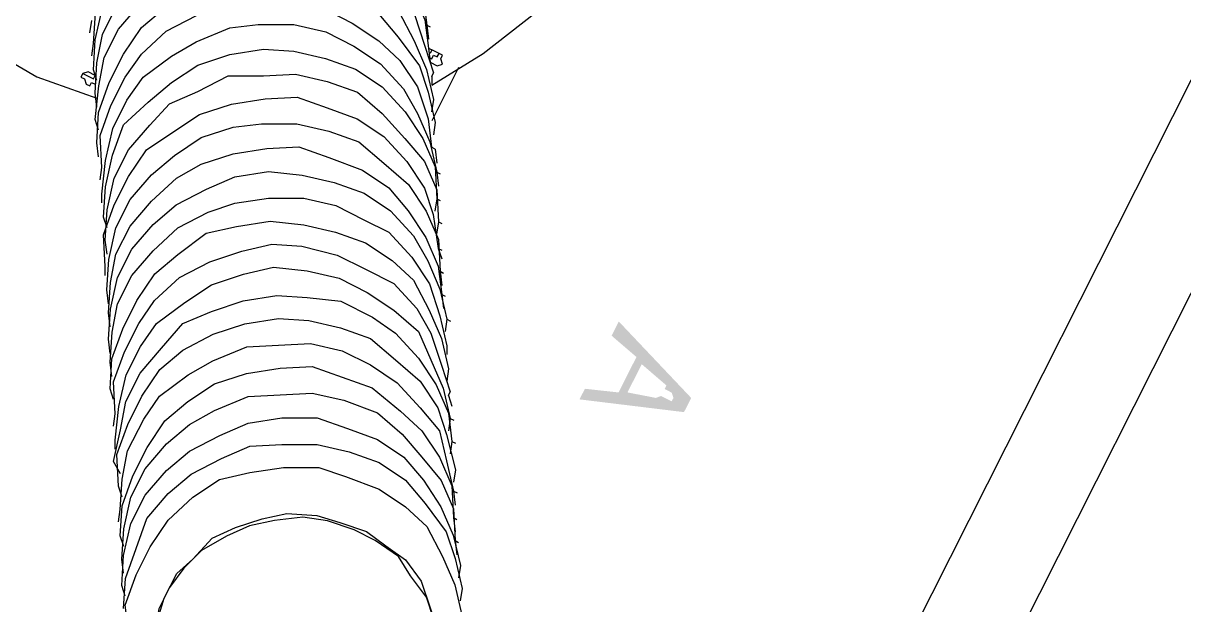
# Model space of a CAD drawing. Header units: metres. Extents: x 0 to 547597, y 0 to 1844684.
# Drawn here: x 543420.649 to 543421.859, y 1844510.115 to 1844510.722 of the extents above; entities that cross this region are included whole.
import ezdxf

# ---------------------------------------------------------------- set-up
doc = ezdxf.new("R2010")
doc.units = ezdxf.units.M
doc.linetypes.add('DASHED', pattern=[0.75, 0.5, -0.25])
for name, color, linetype in [('5_Thep', 4, 'Continuous'), ('TB220kVtuonglai', 8, 'DASHED'), ('TUONG RAO', 61, 'Continuous')]:
    doc.layers.add(name, color=color, linetype=linetype)

# ---------------------------------------------------------------- blocks, each defined once
blk = doc.blocks.new('MBA220-MB')
for points in [[(2579, 1661.4), (2562.4, 1661.4), (2525.2, 1558.1), (2541.8, 1558.1), (2550, 1591.2), (2591.4, 1591.2), (2554.2, 1599.5), (2562.4, 1632.5), (2566.6, 1632.5), (2566.6, 1636.6), (2566.6, 1640.8), (2570.7, 1644.9), (2570.7, 1649)], [(2579, 1661.4), (2570.7, 1649), (2570.7, 1644.9), (2574.8, 1644.9), (2574.8, 1636.6), (2574.8, 1632.5), (2579, 1628.4), (2587.2, 1599.5), (2554.2, 1599.5), (2591.4, 1591.2), (2603.8, 1558.1), (2616.2, 1558.1)]]:
    blk.add_hatch(color=1).paths.add_polyline_path(points)
at = {"color": 1}
for points in [[(3046, 1248.2), (3021.2, 1231.6), (2988.1, 1227.5), (2955.1, 1227.5), (2922, 1231.6), (2888.9, 1244), (2860, 1260.5), (2839.3, 1285.3), (2818.7, 1314.3), (2802.1, 1347.3), (2798, 1376.3), (2793.9, 1413.5), (2798, 1446.5), (2806.3, 1475.5), (2826.9, 1504.4), (2847.6, 1529.2), (2872.4, 1549.9)], [(2909.6, 1541.6), (2888.9, 1525.1), (2872.4, 1508.5), (2860, 1483.7), (2847.6, 1463.1), (2843.5, 1434.1), (2843.5, 1409.3), (2847.6, 1380.4), (2855.9, 1355.6), (2872.4, 1330.8), (2888.9, 1310.1), (2909.6, 1293.6), (2934.4, 1277.1), (2959.2, 1268.8), (2984, 1264.7), (3008.8, 1264.7), (3037.7, 1272.9), (3062.5, 1281.2)], [(2847.6, 1537.5), (2860, 1541.6)], [(3025.3, 1231.6), (2996.4, 1219.2), (2963.3, 1215.1), (2930.3, 1211), (2897.2, 1219.2), (2868.3, 1231.6), (2839.3, 1252.3), (2814.5, 1272.9), (2798, 1301.9), (2781.5, 1334.9), (2773.2, 1368), (2769.1, 1401.1), (2773.2, 1434.1), (2785.6, 1463.1), (2802.1, 1496.1), (2822.8, 1516.8), (2847.6, 1537.5)], [(2826.9, 1525.1), (2839.3, 1529.2)], [(3054.2, 1281.2), (3050.1, 1277.1), (3021.2, 1268.8), (2996.4, 1264.7), (2967.5, 1264.7), (2946.8, 1272.9), (2917.9, 1281.2), (2897.2, 1297.7), (2876.5, 1318.4), (2860, 1339.1), (2847.6, 1368), (2843.5, 1392.8), (2839.3, 1421.7), (2843.5, 1446.5), (2847.6, 1471.3), (2860, 1496.1), (2880.7, 1516.8), (2901.3, 1537.5)], [(2847.6, 1537.5), (2847.6, 1537.5)], [(3004.7, 1219.2), (2975.7, 1206.8), (2942.7, 1198.6), (2909.6, 1198.6), (2876.5, 1206.8), (2847.6, 1219.2), (2818.7, 1239.9), (2793.9, 1260.5), (2773.2, 1289.5), (2756.7, 1322.5), (2752.5, 1355.6), (2748.4, 1388.7), (2752.5, 1421.7), (2764.9, 1450.7), (2781.5, 1479.6), (2802.1, 1504.4), (2826.9, 1525.1)], [(2806.3, 1508.5), (2818.7, 1516.8)], [(2826.9, 1525.1), (2826.9, 1525.1)], [(2979.9, 1206.8), (2950.9, 1194.4), (2917.9, 1186.2), (2884.8, 1186.2), (2851.7, 1194.4), (2822.8, 1206.8), (2798, 1223.4), (2769.1, 1248.2), (2752.5, 1277.1), (2736, 1306), (2727.7, 1339.1), (2723.6, 1376.3), (2731.9, 1409.3), (2744.3, 1438.3), (2756.7, 1467.2), (2777.3, 1492), (2806.3, 1508.5)], [(2785.6, 1496.1), (2798, 1504.4)], [(2806.3, 1508.5), (2806.3, 1512.7)], [(2959.2, 1194.4), (2930.3, 1182), (2897.2, 1177.9), (2864.1, 1177.9), (2831.1, 1182), (2802.1, 1194.4), (2773.2, 1211), (2748.4, 1235.8), (2727.7, 1264.7), (2711.2, 1293.6), (2707.1, 1326.7), (2702.9, 1359.7), (2711.2, 1396.9), (2719.5, 1425.9), (2736, 1454.8), (2756.7, 1479.6), (2785.6, 1496.1)], [(2760.8, 1483.7), (2773.2, 1492)], [(2785.6, 1496.1), (2785.6, 1500.3)], [(2934.4, 1182), (2905.5, 1169.6), (2876.5, 1161.4), (2839.3, 1161.4), (2810.4, 1165.5), (2777.3, 1182), (2752.5, 1198.6), (2723.6, 1223.4), (2707.1, 1252.3), (2690.5, 1281.2), (2682.3, 1314.3), (2682.3, 1347.3), (2686.4, 1380.4), (2698.8, 1413.5), (2711.2, 1442.4), (2736, 1463.1), (2760.8, 1483.7)], [(2740.1, 1475.5), (2752.5, 1479.6)], [(2760.8, 1483.7), (2760.8, 1487.9)], [(2913.7, 1169.6), (2884.8, 1153.1), (2851.7, 1149), (2818.7, 1149), (2785.6, 1153.1), (2756.7, 1165.5), (2727.7, 1186.2), (2702.9, 1211), (2682.3, 1239.9), (2669.9, 1268.8), (2661.6, 1301.9), (2657.5, 1334.9), (2665.8, 1368), (2674, 1401.1), (2690.5, 1430), (2711.2, 1450.7), (2740.1, 1475.5)], [(2740.1, 1475.5), (2740.1, 1475.5)], [(2893.1, 1153.1), (2860, 1144.8), (2831.1, 1136.6), (2798, 1136.6), (2764.9, 1144.8), (2731.9, 1153.1), (2707.1, 1173.8), (2682.3, 1198.6), (2661.6, 1227.5), (2649.2, 1256.4), (2636.8, 1289.5), (2636.8, 1326.7), (2641, 1355.6), (2653.4, 1388.7), (2669.9, 1417.6), (2690.5, 1442.4), (2715.3, 1458.9)], [(2715.3, 1458.9), (2727.7, 1463.1)], [(2715.3, 1458.9), (2715.3, 1463.1)], [(2872.4, 1144.8), (2839.3, 1132.4), (2806.3, 1124.2), (2773.2, 1124.2), (2744.3, 1128.3), (2711.2, 1144.8), (2682.3, 1161.4), (2657.5, 1186.2), (2636.8, 1211), (2624.4, 1244), (2616.2, 1277.1), (2616.2, 1310.1), (2620.3, 1343.2), (2628.6, 1376.3), (2649.2, 1401.1), (2669.9, 1425.9), (2694.7, 1446.5)], [(2674, 1434.1), (2682.3, 1442.4)], [(2694.7, 1446.5), (2707.1, 1450.7)], [(2694.7, 1446.5), (2694.7, 1450.7)], [(2847.6, 1132.4), (2818.7, 1115.9), (2785.6, 1111.8), (2752.5, 1111.8), (2723.6, 1115.9), (2690.5, 1128.3), (2661.6, 1149), (2636.8, 1173.8), (2616.2, 1198.6), (2603.8, 1227.5), (2595.5, 1264.7), (2595.5, 1297.7), (2595.5, 1330.8), (2607.9, 1363.9), (2624.4, 1388.7), (2649.2, 1413.5), (2669.9, 1434.1)], [(2674, 1434.1), (2669.9, 1434.1)], [(2826.9, 1115.9), (2798, 1103.5), (2764.9, 1099.4), (2731.9, 1099.4), (2698.8, 1103.5), (2669.9, 1115.9), (2636.8, 1132.4), (2616.2, 1157.2), (2595.5, 1186.2), (2583.1, 1219.2), (2574.8, 1252.3), (2570.7, 1285.3), (2574.8, 1318.4), (2583.1, 1347.3), (2603.8, 1376.3), (2624.4, 1401.1), (2649.2, 1421.7)], [(2649.2, 1421.7), (2661.6, 1425.9)], [(2649.2, 1421.7), (2649.2, 1421.7)], [(2802.1, 1103.5), (2773.2, 1091.1), (2744.3, 1082.8), (2711.2, 1082.8), (2678.2, 1091.1), (2645.1, 1103.5), (2616.2, 1124.2), (2595.5, 1144.8), (2574.8, 1173.8), (2558.3, 1206.8), (2550, 1239.9), (2550, 1272.9), (2550, 1301.9), (2562.4, 1334.9), (2579, 1363.9), (2603.8, 1388.7), (2628.6, 1409.3)], [(2628.6, 1409.3), (2636.8, 1413.5)], [(2628.6, 1409.3), (2628.6, 1409.3)], [(2781.5, 1091.1), (2752.5, 1078.7), (2719.5, 1070.4), (2686.4, 1070.4), (2653.4, 1078.7), (2624.4, 1091.1), (2595.5, 1111.8), (2570.7, 1132.4), (2550, 1161.4), (2537.6, 1194.4), (2529.4, 1227.5), (2525.2, 1260.5), (2529.4, 1293.6), (2541.8, 1326.7), (2558.3, 1351.5), (2579, 1376.3), (2603.8, 1396.9)], [(2603.8, 1396.9), (2616.2, 1401.1)], [(2603.8, 1396.9), (2603.8, 1401.1)], [(2756.7, 1078.7), (2727.7, 1066.3), (2698.8, 1058), (2665.8, 1058), (2632.7, 1066.3), (2599.6, 1078.7), (2574.8, 1095.2), (2550, 1120), (2529.4, 1149), (2512.8, 1177.9), (2508.7, 1211), (2504.6, 1248.2), (2508.7, 1281.2), (2521.1, 1310.1), (2537.6, 1339.1), (2558.3, 1363.9), (2583.1, 1380.4)], [(2583.1, 1380.4), (2595.5, 1388.7)], [(2583.1, 1380.4), (2583.1, 1384.5)], [(2393, 1272.9), (2339.2, 1306), (2277.3, 1334.9), (2219.4, 1355.6), (2157.4, 1368), (2095.4, 1372.1), (2029.3, 1368), (1971.4, 1351.5), (1913.6, 1326.7), (1859.8, 1293.6), (1814.4, 1252.3), (1773, 1206.8), (1740, 1153.1), (1711, 1095.2), (1698.6, 1033.2), (1690.4, 967.1), (1690.4, 905.1), (1702.8, 839), (1719.3, 777), (1744.1, 715)], [(2562.4, 1368), (2574.8, 1376.3)], [(2562.4, 1368), (2562.4, 1372.1)], [(2736, 1066.3), (2707.1, 1053.9), (2674, 1045.6), (2641, 1045.6), (2607.9, 1053.9), (2579, 1066.3), (2550, 1082.8), (2525.2, 1107.6), (2508.7, 1132.4), (2492.2, 1165.5), (2483.9, 1198.6), (2479.8, 1231.6), (2488, 1264.7), (2496.3, 1297.7), (2512.8, 1326.7), (2533.5, 1351.5), (2562.4, 1368)], [(2541.8, 1355.6), (2550, 1363.9)], [(2541.8, 1355.6), (2541.8, 1359.7)], [(2715.3, 1053.9), (2686.4, 1037.4), (2653.4, 1033.2), (2620.3, 1033.2), (2587.2, 1037.4), (2558.3, 1053.9), (2529.4, 1070.4), (2504.6, 1095.2), (2483.9, 1124.2), (2467.4, 1153.1), (2463.2, 1186.2), (2459.1, 1219.2), (2463.2, 1252.3), (2475.6, 1285.3), (2492.2, 1314.3), (2512.8, 1334.9), (2541.8, 1355.6)], [(2517, 1343.2), (2529.4, 1347.3)], [(2517, 1343.2), (2517, 1347.3)], [(2690.5, 1041.5), (2661.6, 1029.1), (2628.6, 1020.8), (2595.5, 1020.8), (2562.4, 1029.1), (2533.5, 1037.4), (2508.7, 1058), (2479.8, 1078.7), (2463.2, 1111.8), (2446.7, 1140.7), (2438.4, 1173.8), (2434.3, 1206.8), (2442.6, 1239.9), (2455, 1272.9), (2467.4, 1301.9), (2488, 1326.7), (2517, 1343.2)], [(2496.3, 1330.8), (2508.7, 1334.9)], [(2496.3, 1330.8), (2496.3, 1334.9)], [(2669.9, 1029.1), (2641, 1016.7), (2607.9, 1008.4), (2574.8, 1004.3), (2541.8, 1016.7), (2512.8, 1029.1), (2483.9, 1045.6), (2459.1, 1070.4), (2438.4, 1099.4), (2426, 1128.3), (2417.8, 1161.4), (2413.6, 1194.4), (2417.8, 1227.5), (2430.2, 1260.5), (2446.7, 1289.5), (2467.4, 1314.3), (2496.3, 1330.8)], [(2471.5, 1318.4), (2483.9, 1326.7)], [(2471.5, 1318.4), (2471.5, 1322.5)], [(2649.2, 1016.7), (2616.2, 1004.3), (2583.1, 996), (2550, 996), (2521.1, 1000.2), (2488, 1016.7), (2463.2, 1033.2), (2434.3, 1058), (2417.8, 1082.8), (2401.2, 1115.9), (2393, 1149), (2393, 1182), (2397.1, 1215.1), (2409.5, 1248.2), (2426, 1272.9), (2446.7, 1297.7), (2471.5, 1318.4)], [(2450.8, 1306), (2463.2, 1314.3)], [(2624.4, 1004.3), (2595.5, 987.8), (2562.4, 983.6), (2529.4, 983.6), (2500.4, 987.8), (2467.4, 1000.2), (2438.4, 1020.8), (2413.6, 1045.6), (2393, 1070.4), (2380.6, 1103.5), (2372.3, 1132.4), (2372.3, 1169.6), (2376.4, 1202.7), (2384.7, 1231.6), (2401.2, 1260.5), (2426, 1285.3), (2450.8, 1301.9)], [(2426, 1293.6), (2438.4, 1297.7)], [(2450.8, 1306), (2450.8, 1301.9)], [(2603.8, 987.8), (2574.8, 975.4), (2541.8, 971.2), (2508.7, 971.2), (2475.6, 975.4), (2446.7, 987.8), (2417.8, 1004.3), (2393, 1029.1), (2372.3, 1058), (2359.9, 1091.1), (2351.6, 1124.2), (2351.6, 1153.1), (2351.6, 1190.3), (2364, 1219.2), (2380.6, 1252.3), (2401.2, 1272.9), (2426, 1293.6)], [(2364, 1289.5), (2426, 1289.5)], [(2405.4, 1281.2), (2417.8, 1285.3)], [(2426, 1293.6), (2426, 1293.6)], [(2583.1, 975.4), (2550, 963), (2521.1, 954.7), (2488, 954.7), (2455, 963), (2426, 975.4), (2393, 996), (2372.3, 1016.7), (2351.6, 1045.6), (2339.2, 1078.7), (2326.8, 1111.8), (2326.8, 1144.8), (2331, 1177.9), (2339.2, 1206.8), (2359.9, 1235.8), (2380.6, 1260.5), (2405.4, 1281.2)], [(2372.3, 1260.5), (2372.3, 1268.8), (2372.3, 1268.8), (2368.2, 1272.9), (2364, 1268.8), (2359.9, 1268.8), (2359.9, 1256.4), (2364, 1256.4)], [(2384.7, 1268.8), (2393, 1272.9)], [(2405.4, 1281.2), (2405.4, 1281.2)], [(2558.3, 963), (2529.4, 950.6), (2500.4, 942.3), (2467.4, 942.3), (2434.3, 950.6), (2401.2, 963), (2372.3, 983.6), (2351.6, 1004.3), (2326.8, 1033.2), (2314.5, 1062.2), (2306.2, 1099.4), (2306.2, 1132.4), (2306.2, 1165.5), (2318.6, 1198.6), (2335.1, 1223.4), (2359.9, 1248.2), (2380.6, 1268.8)], [(2368.2, 1256.4), (2368.2, 1260.5), (2364, 1260.5), (2364, 1264.7), (2359.9, 1264.7)], [(2368.2, 1256.4), (2368.2, 1260.5), (2364, 1260.5), (2364, 1264.7), (2359.9, 1264.7)], [(2359.9, 1252.3), (2372.3, 1260.5)], [(2384.7, 1268.8), (2380.6, 1268.8)], [(2537.6, 950.6), (2508.7, 938.2), (2475.6, 929.9), (2442.6, 929.9), (2409.5, 938.2), (2380.6, 950.6), (2351.6, 967.1), (2326.8, 991.9), (2306.2, 1020.8), (2293.8, 1049.8), (2285.5, 1082.8), (2281.4, 1120), (2285.5, 1153.1), (2297.9, 1182), (2314.5, 1211), (2335.1, 1235.8), (2359.9, 1252.3)], [(2339.2, 1239.9), (2351.6, 1248.2)], [(2359.9, 1252.3), (2359.9, 1256.4)], [(2512.8, 938.2), (2483.9, 925.8), (2455, 917.5), (2421.9, 917.5), (2388.8, 921.6), (2355.8, 938.2), (2326.8, 954.7), (2306.2, 979.5), (2285.5, 1004.3), (2269, 1037.4), (2260.7, 1070.4), (2260.7, 1103.5), (2264.9, 1136.6), (2277.3, 1169.6), (2289.7, 1198.6), (2314.5, 1223.4), (2339.2, 1239.9)], [(2339.2, 1239.9), (2339.2, 1244)], [(3012.9, 1227.5), (3004.7, 1219.2)], [(2992.3, 1215.1), (2979.9, 1206.8)], [(2967.5, 1202.7), (2959.2, 1194.4)], [(2922, 1177.9), (2913.7, 1169.6)], [(2946.8, 1186.2), (2934.4, 1182)], [(2901.3, 1165.5), (2893.1, 1153.1)], [(2880.7, 1149), (2872.4, 1144.8)], [(2860, 1136.6), (2847.6, 1132.4)], [(2835.2, 1124.2), (2826.9, 1115.9)], [(2814.5, 1111.8), (2802.1, 1103.5)], [(2793.9, 1099.4), (2781.5, 1091.1)], [(2769.1, 1087), (2756.7, 1078.7)], [(2748.4, 1074.6), (2736, 1066.3)], [(2723.6, 1058), (2715.3, 1053.9)], [(2702.9, 1049.8), (2690.5, 1041.5)], [(2678.2, 1037.4), (2669.9, 1029.1)], [(2657.5, 1020.8), (2649.2, 1016.7)], [(2636.8, 1008.4), (2624.4, 1004.3)], [(2616.2, 996), (2603.8, 987.8)], [(2591.4, 983.6), (2583.1, 975.4)], [(2570.7, 971.2), (2558.3, 963)], [(1764.8, 686.1), (1802, 632.3), (1847.4, 586.9), (1897, 545.5), (1954.9, 512.5), (2012.7, 483.6), (2074.7, 471.2), (2136.7, 462.9), (2202.9, 462.9), (2260.7, 475.3), (2318.6, 496), (2376.4, 529), (2426, 562.1), (2467.4, 607.5), (2504.6, 657.1), (2533.5, 715), (2554.2, 772.9), (2566.6, 834.9), (2570.7, 901), (2562.4, 967.1)], [(2545.9, 958.8), (2537.6, 950.6)], [(2541.8, 954.7), (2541.8, 946.4), (2541.8, 946.4), (2545.9, 942.3), (2550, 942.3), (2550, 946.4), (2550, 946.4), (2554.2, 950.6), (2554.2, 954.7), (2550, 954.7), (2550, 958.8), (2550, 958.8)], [(2545.9, 942.3), (2545.9, 954.7), (2541.8, 954.7), (2541.8, 954.7)], [(2545.9, 942.3), (2545.9, 954.7), (2541.8, 954.7), (2541.8, 954.7)], [(2525.2, 942.3), (2512.8, 938.2)], [(2504.6, 929.9), (2492.2, 925.8)]]:
    blk.add_lwpolyline(points, dxfattribs=at)
blk = doc.blocks.new('mb moiTQK')
at = {"layer": 'TUONG RAO'}
for p, q in [((-16.5126, -80.4325), (-19.028, -80.4325)), ((-16.6126, -80.5325), (-19.0348, -80.5325))]:
    blk.add_line(p, q, dxfattribs=at)
at = {"layer": 'TB220kVtuonglai', "ltscale": 3000, "xscale": 0.001, "yscale": 0.001, "zscale": 0.001}
blk.add_blockref('MBA220-MB', (-20.0517, -82.5102), dxfattribs=at)
blk = doc.blocks.new('ACAD-DinhViTuyenDz220kV')
blk.add_circle((543470.1879, 1844560.0696), 117.5514)
at = {"layer": '5_Thep', "rotation": 243.2403583287449}
blk.add_blockref('mb moiTQK', (543485.661, 1844458.313), dxfattribs=at)

msp = doc.modelspace()

# ---------------------------------------------------------------- block references
msp.add_blockref('ACAD-DinhViTuyenDz220kV', (0, 0))

doc.saveas('drawing.dxf')
